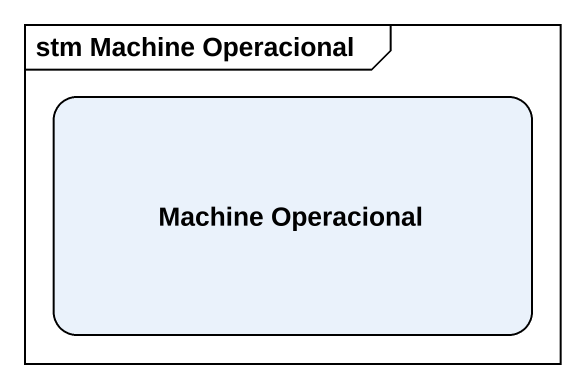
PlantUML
@startuml
mainframe stm Machine Operacional
hide empty description
state "Machine Operacional" as Machine_Operacional
@enduml
